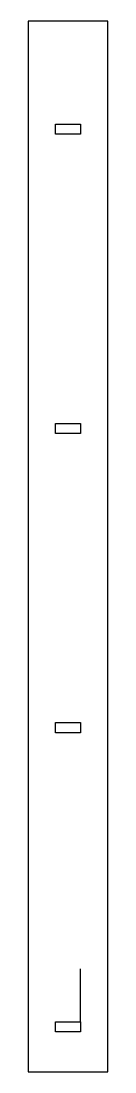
# Model space of a CAD drawing. Header units: millimetres. Extents: x 0 to 8, y 0 to 105.
import ezdxf

# ---------------------------------------------------------------- set-up
doc = ezdxf.new("R2010")
doc.units = ezdxf.units.MM

msp = doc.modelspace()

# ---------------------------------------------------------------- linework, layer by layer
for p in [(5.25, 5), (5.25, 10.3)]:
    msp.add_line(p, (5.25, 10.3))
for points in [[(0, 0), (8, 0), (8, 105), (0, 105)], [(2.75, 94.7), (5.25, 94.7), (5.25, 93.7), (2.75, 93.7)], [(2.75, 64.8), (5.25, 64.8), (5.25, 63.8), (2.75, 63.8)], [(2.75, 34.9), (5.25, 34.9), (5.25, 33.9), (2.75, 33.9)], [(2.75, 5), (5.25, 5), (5.25, 4), (2.75, 4)]]:
    msp.add_lwpolyline(points, close=True)
at = {"const_width": 0.005}
for points in [[(2.75, 100), (2.75, 94.7), (5.25, 94.7), (5.25, 100)], [(2.75, 70.1), (2.75, 64.8), (5.25, 64.8), (5.25, 70.1)], [(2.75, 40.2), (2.75, 34.9), (5.25, 34.9), (5.25, 40.2)], [(2.75, 10.3), (2.75, 5), (5.25, 5), (5.25, 10.3)]]:
    msp.add_lwpolyline(points, close=True, dxfattribs=at)

doc.saveas('drawing.dxf')
